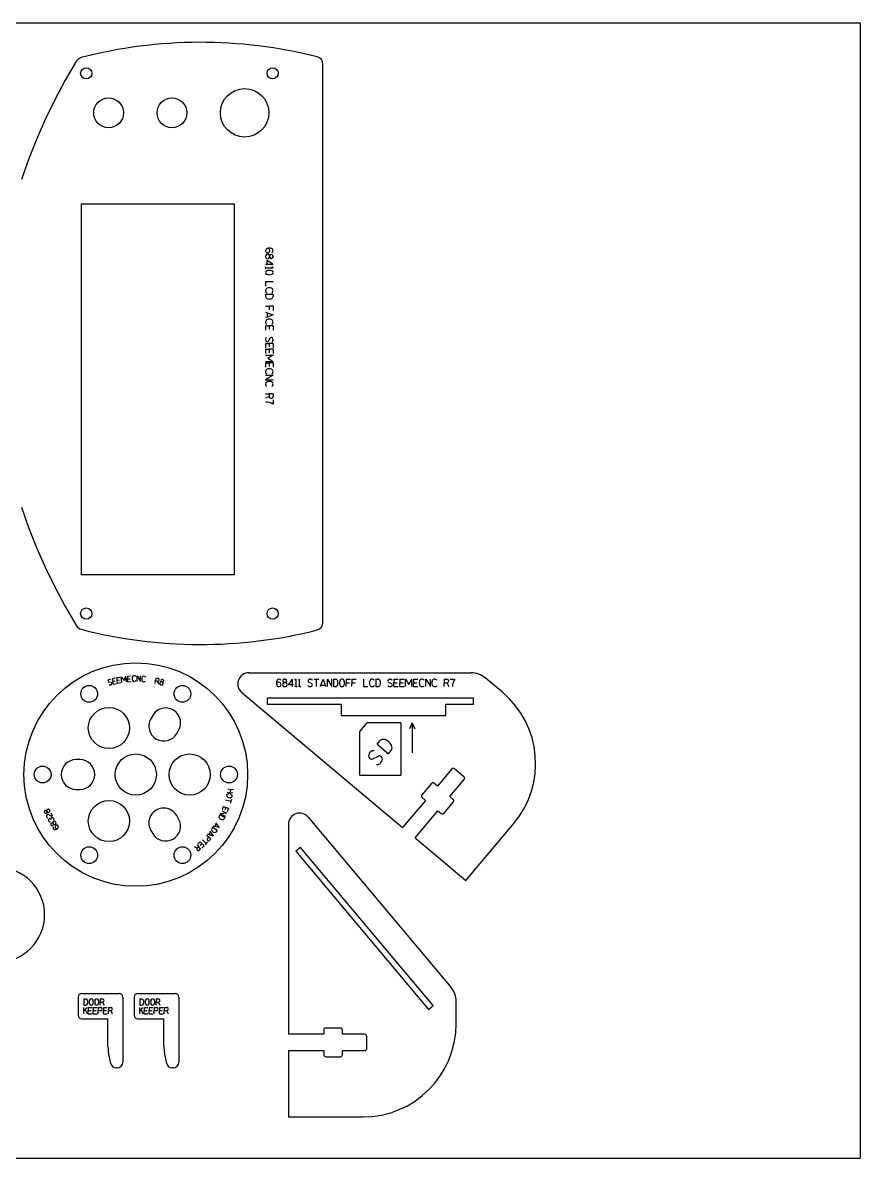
# Model space of a CAD drawing. Header units: inches. Extents: x -1316 to -504, y -773 to -468.
# Drawn here: x -728.4 to -503.7, y -772.8 to -468 of the extents above; entities that cross this region are included whole.
import ezdxf

# ---------------------------------------------------------------- set-up
doc = ezdxf.new("R2010")
doc.units = ezdxf.units.IN
doc.header["$MEASUREMENT"] = 0
doc.linetypes.add('Continuous2', pattern=[0])
for name, color, linetype in [('68328 HOT END ADAPTER', 1, 'Continuous'), ('68345 Spool Axle', 1, 'Continuous'), ('68351 TABLE', 1, 'Continuous'), ('68357 Support Panel', 1, 'Continuous'), ('68410_11 smart lcd mount', 1, 'Continuous'), ('STOCK OUTLINE', 1, 'Continuous')]:
    doc.layers.add(name, color=color, linetype=linetype)

msp = doc.modelspace()

# ---------------------------------------------------------------- linework, layer by layer
at = {"color": 1, "linetype": 'Continuous2', "lineweight": -3, "true_color": 0xff0000}
for p, q in [((-713.96, -478.26), (-716.96, -483.45)), ((-647.85, -629.02), (-647.85, -479.11)), ((-716.96, -483.45), (-719.75, -488.69)), ((-719.75, -488.69), (-722.33, -493.98)), ((-722.33, -493.98), (-724.68, -499.31)), ((-724.68, -499.31), (-726.82, -504.68)), ((-726.82, -504.68), (-728.74, -510.08)), ((-728.74, -598.05), (-726.82, -603.45)), ((-726.82, -603.45), (-724.68, -608.82)), ((-724.68, -608.82), (-722.33, -614.15)), ((-722.33, -614.15), (-719.75, -619.44)), ((-719.75, -619.44), (-716.96, -624.68)), ((-716.96, -624.68), (-713.96, -629.87))]:
    msp.add_line(p, q, dxfattribs=at)
for centre, radius, start, end in [((-680.69, -600.37), 127.12, 75.7287, 104.6059), ((-712.24, -479.29), 2, 104.6059, 148.9447), ((-649.85, -479.11), 2, 360, 75.7287), ((-712.24, -628.84), 2, 211.0553, 255.3941), ((-680.69, -507.76), 127.12, 255.3941, 284.2713), ((-649.85, -629.02), 2, 284.2713, 360)]:
    msp.add_arc(centre, radius, start, end, dxfattribs=at)
at = {"layer": '68328 HOT END ADAPTER', "color": 5, "linetype": 'Continuous2', "lineweight": -3, "true_color": 0x0000ff}
for p, q in [((-693.51, -653.92), (-694.01, -654.79)), ((-687.08, -658.79), (-686.58, -657.92)), ((-713.05, -665.78), (-714.05, -665.78)), ((-714.05, -673.78), (-713.05, -673.78)), ((-686.58, -681.63), (-687.08, -680.77)), ((-694.01, -684.77), (-693.51, -685.63))]:
    msp.add_line(p, q, dxfattribs=at)
at = {"layer": '68328 HOT END ADAPTER', "color": 3, "linetype": 'Continuous2', "lineweight": -3, "true_color": 0x00ff00}
for p, q in [((-673.99, -676.56), (-672.54, -676.97)), ((-673.5, -674.54), (-672.76, -674.67)), ((-673.34, -673.64), (-672.61, -673.77)), ((-672.61, -673.77), (-672.76, -674.67)), ((-672.02, -674.8), (-672.76, -674.67)), ((-671.87, -673.9), (-672.61, -673.77)), ((-672.41, -676.5), (-672.54, -676.97)), ((-721.87, -679.7), (-721.9, -679.61)), ((-721.12, -679.4), (-721.16, -679.31)), ((-675.01, -679.5), (-673.64, -680.11)), ((-674.58, -678.4), (-674.9, -679.22)), ((-674.58, -678.4), (-673.88, -678.67)), ((-673.88, -678.67), (-674.13, -679.31)), ((-673.18, -678.94), (-673.88, -678.67)), ((-673.18, -678.94), (-673.5, -679.76)), ((-672.54, -676.97), (-672.67, -677.43)), ((-722.51, -679.97), (-722.55, -679.88)), ((-721.99, -681.13), (-722.01, -681.1)), ((-721.42, -682.27), (-721.44, -682.22)), ((-720.85, -680.04), (-720.47, -680.85)), ((-720.83, -681.77), (-720.78, -681.87)), ((-720.08, -681.59), (-720.13, -681.5)), ((-719.51, -682.6), (-719.56, -682.52)), ((-676.65, -682.72), (-676.45, -682.99)), ((-675.51, -680.61), (-675.7, -680.98)), ((-674.17, -681.29), (-675.51, -680.61)), ((-673.64, -680.11), (-675.38, -680.34)), ((-675.38, -680.34), (-674.01, -680.95)), ((-674.17, -681.29), (-674.36, -681.66)), ((-720.8, -683.37), (-720.84, -683.29)), ((-720.2, -683.02), (-720.25, -682.93)), ((-677.97, -685.22), (-678.53, -685.91)), ((-678.15, -684.92), (-677.97, -685.22)), ((-677.97, -685.22), (-677.33, -686.3)), ((-677.43, -683.92), (-677.67, -684.26)), ((-676.2, -684.79), (-677.43, -683.92)), ((-676.92, -683.74), (-677.26, -683.67)), ((-676.45, -682.99), (-676.92, -683.74)), ((-675.69, -684), (-676.92, -683.74)), ((-676.45, -682.99), (-675.69, -684)), ((-676.2, -684.79), (-676.45, -685.13)), ((-681.62, -688.63), (-681.14, -689.2)), ((-680.75, -687.83), (-681.39, -688.43)), ((-680.75, -687.83), (-680.24, -688.38)), ((-680.24, -688.38), (-680.74, -688.85)), ((-679.73, -688.93), (-680.24, -688.38)), ((-680.2, -687.28), (-679.13, -688.33)), ((-679.13, -688.33), (-679.46, -688.67)), ((-678.79, -687.99), (-679.13, -688.33)), ((-679.05, -686.03), (-678.49, -686.53)), ((-678.53, -685.91), (-678.85, -685.8)), ((-678.49, -686.53), (-678.85, -686.93)), ((-677.33, -686.3), (-678.53, -685.91)), ((-677.93, -687.03), (-678.49, -686.53)), ((-677.93, -687.03), (-678.29, -687.43)), ((-681.55, -689.55), (-682.32, -689.22)), ((-681.14, -689.2), (-681.55, -689.55)), ((-680.65, -689.77), (-681.14, -689.2)), ((-680.65, -689.77), (-681.07, -690.12)), ((-679.73, -688.93), (-680.38, -689.53))]:
    msp.add_line(p, q, dxfattribs=at)
at = {"layer": '68328 HOT END ADAPTER', "color": 1, "linetype": 'Continuous2', "lineweight": -3, "true_color": 0xff0000}
msp.add_circle((-698.05, -669.78), 30, dxfattribs=at)
at = {"layer": '68328 HOT END ADAPTER', "color": 5, "linetype": 'Continuous2', "lineweight": -3, "true_color": 0x0000ff}
for centre, radius in [((-710.55, -648.13), 2.25), ((-685.55, -648.13), 2.25), ((-705.27, -657.28), 5.52), ((-698.05, -669.78), 5.52), ((-683.61, -669.78), 5.52), ((-723.05, -669.78), 2.25), ((-673.05, -669.78), 2.25), ((-705.27, -682.28), 5.52), ((-710.55, -691.43), 2.25), ((-685.55, -691.43), 2.25)]:
    msp.add_circle(centre, radius, dxfattribs=at)
for centre, start, end in [((-690.05, -655.92), 330, 150), ((-690.55, -656.79), 150, 330), ((-714.05, -669.78), 90, 270), ((-713.05, -669.78), 270, 90), ((-690.55, -682.77), 30, 210), ((-690.05, -683.63), 210, 30)]:
    msp.add_arc(centre, 4, start, end, dxfattribs=at)
at = {"layer": '68328 HOT END ADAPTER', "color": 3, "linetype": 'Continuous2', "lineweight": -3, "true_color": 0x00ff00}
for centre, radius, start, end in [((-673.24, -675.42), 0.446, 93.094, 241.29), ((-672.75, -674.67), 1.34, 238.4861, 275.8979), ((-673.12, -676.3), 1.34, 58.4861, 95.8979), ((-672.64, -675.55), 0.446, 273.094, 61.29), ((-722.22, -679.75), 0.348, 112.5183, 202.5183), ((-722.19, -679.84), 0.348, 230.0674, 22.5183), ((-722.22, -679.75), 0.348, 22.5183, 112.5183), ((-721.53, -679.46), 0.402, 112.5183, 202.5183), ((-721.5, -679.55), 0.402, 202.5183, 327.204), ((-721.53, -679.46), 0.402, 22.5183, 112.5183), ((-721.5, -679.55), 0.402, 327.204, 22.5183), ((-722.19, -679.84), 0.348, 202.5183, 230.0674), ((-721.62, -680.91), 0.429, 117.8408, 205.2648), ((-721.61, -680.94), 0.429, 205.2648, 265.2648), ((-721.66, -680.93), 0.429, 73.0399, 112.689), ((-722.99, -683.77), 3.56, 58.1337, 65.8794), ((-721.03, -682), 0.473, 166.8254, 208.0112), ((-721.15, -681.97), 0.343, 118.0113, 166.8254), ((-721.04, -682.07), 0.432, 208.0112, 267.7181), ((-721.14, -682), 0.378, 37.0994, 118.0113), ((-720.68, -680.16), 0.724, 234.0093, 287.3098), ((-720.48, -681.63), 0.378, 118.0113, 202.1963), ((-720.5, -681.6), 0.343, 69.1972, 118.0113), ((-720.55, -681.72), 0.473, 28.0114, 69.1972), ((-719.9, -682.73), 0.402, 120.7615, 210.7615), ((-719.9, -682.73), 0.402, 30.7615, 120.7615), ((-720.47, -681.79), 0.432, 328.3045, 28.0114), ((-719.85, -682.81), 0.402, 335.4472, 30.7615), ((-675.19, -681.19), 0.552, 158.63, 218.8607), ((-674.66, -680.59), 1.34, 224.5417, 261.9534), ((-674.83, -681.37), 0.552, 267.6344, 327.8649), ((-720.55, -683.11), 0.348, 120.7615, 210.7615), ((-720.5, -683.19), 0.348, 210.7615, 238.3106), ((-720.55, -683.11), 0.348, 30.7615, 120.7615), ((-720.5, -683.19), 0.348, 238.3106, 30.7615), ((-719.79, -684.14), 0.446, 152.8587, 285.6492), ((-719.85, -682.81), 0.402, 210.7615, 335.4472), ((-719.27, -683.82), 0.446, 105.8173, 317.2851), ((-719.97, -683.27), 1.34, 282.8453, 320.2571), ((-719.27, -683.82), 0.446, 317.4532, 105.6492), ((-677.19, -684.53), 0.552, 149.8711, 210.1018), ((-676.58, -684.03), 1.34, 215.7828, 253.1945), ((-676.86, -684.77), 0.552, 258.8755, 319.106), ((-678.57, -687.18), 0.375, 138.3962, 318.4051), ((-681.31, -689.84), 0.375, 130.013, 310.0219)]:
    msp.add_arc(centre, radius, start, end, dxfattribs=at)
at = {"layer": '68345 Spool Axle', "color": 1, "linetype": 'Continuous2', "lineweight": -3, "true_color": 0xff0000}
msp.add_arc((-735.21, -707.42), 12.7, 270, 90, dxfattribs=at)
at = {"layer": '68351 TABLE', "color": 3, "linetype": 'Continuous2', "lineweight": -3, "true_color": 0x00ff00}
for p, q in [((-705.33, -644.94), (-704.69, -645.03)), ((-705.26, -644.28), (-705.14, -644.24)), ((-704.9, -645.73), (-704.75, -645.69)), ((-704.41, -644.05), (-703.56, -643.85)), ((-704.41, -644.05), (-704.25, -644.78)), ((-704.25, -644.78), (-703.58, -644.63)), ((-704.08, -645.51), (-704.25, -644.78)), ((-704.08, -645.51), (-703.22, -645.31)), ((-703.19, -643.78), (-702.33, -643.62)), ((-703.19, -643.78), (-703.06, -644.52)), ((-703.06, -644.52), (-702.39, -644.39)), ((-702.93, -645.25), (-703.06, -644.52)), ((-702.93, -645.25), (-702.06, -645.1)), ((-701.77, -645.05), (-701.95, -643.56)), ((-701.95, -643.56), (-701.19, -644.53)), ((-701.19, -644.53), (-700.7, -643.4)), ((-700.51, -644.89), (-700.7, -643.4)), ((-700.32, -643.37), (-699.44, -643.31)), ((-700.32, -643.37), (-700.26, -644.12)), ((-700.26, -644.12), (-699.58, -644.07)), ((-700.21, -644.87), (-700.26, -644.12)), ((-700.21, -644.87), (-699.33, -644.81)), ((-697.71, -644.77), (-697.67, -643.28)), ((-697.67, -643.28), (-696.79, -644.8)), ((-696.79, -644.8), (-696.75, -643.3)), ((-692.9, -645.31), (-692.73, -644.58)), ((-692.56, -643.85), (-692.73, -644.58)), ((-692.73, -644.58), (-692.2, -644.7)), ((-692.56, -643.85), (-692.03, -643.97)), ((-692.2, -644.7), (-692, -645.52)), ((-691.32, -645.7), (-691.23, -645.72)), ((-691.1, -644.93), (-691.01, -644.95)), ((-690.92, -644.25), (-690.82, -644.28))]:
    msp.add_line(p, q, dxfattribs=at)
for centre, radius, start, end in [((-705.16, -644.66), 0.395, 104.9955, 193.0477), ((-705.24, -644.63), 0.322, 200.8793, 255.0418), ((-705.01, -645.32), 0.432, 226.219, 285.1381), ((-705.03, -644.66), 0.432, 46.219, 104.9955), ((-704.86, -645.31), 0.395, 285.1381, 13.0477), ((-704.77, -645.34), 0.322, 20.8792, 75.0418), ((-697.71, -644.02), 1.34, 162.3844, 199.7961), ((-698.48, -643.83), 0.552, 36.7703, 156.7034), ((-698.47, -644.23), 0.552, 205.4771, 325.4103), ((-695.1, -644.18), 1.34, 156.5623, 193.9741), ((-695.88, -644.32), 0.552, 199.655, 319.5882), ((-695.85, -643.92), 0.552, 30.9482, 150.8814), ((-692.11, -644.33), 0.375, 257.0444, 77.0532), ((-691.21, -645.31), 0.402, 74.2809, 198.9666), ((-691.21, -645.31), 0.402, 198.9666, 254.2809), ((-691.01, -644.59), 0.348, 101.83, 254.2809), ((-691.12, -645.34), 0.402, 254.2809, 344.2809), ((-691.01, -644.59), 0.348, 74.2809, 101.83), ((-690.92, -644.62), 0.348, 254.2809, 344.2809), ((-691.12, -645.34), 0.402, 344.2809, 74.2809), ((-690.92, -644.62), 0.348, 344.2809, 74.2809)]:
    msp.add_arc(centre, radius, start, end, dxfattribs=at)
at = {"layer": '68357 Support Panel', "color": 1, "linetype": 'Continuous2', "lineweight": -3, "true_color": 0xff0000}
for p, q in [((-713.52, -729.54), (-713.52, -734.34)), ((-712.52, -728.54), (-702.52, -728.54)), ((-701.52, -729.54), (-701.52, -747.04)), ((-698.52, -729.54), (-698.52, -734.34)), ((-697.52, -728.54), (-687.52, -728.54)), ((-686.52, -729.54), (-686.52, -747.04)), ((-712.52, -735.34), (-705.52, -735.34)), ((-705.52, -742.84), (-705.52, -735.34)), ((-697.52, -735.34), (-690.52, -735.34)), ((-690.52, -742.84), (-690.52, -735.34)), ((-704.77, -747.34), (-705.36, -744.44)), ((-689.77, -747.34), (-690.36, -744.44)), ((-703.02, -748.54), (-703.3, -748.54)), ((-688.02, -748.54), (-688.3, -748.54))]:
    msp.add_line(p, q, dxfattribs=at)
at = {"layer": '68357 Support Panel', "color": 3, "linetype": 'Continuous2', "lineweight": -3, "true_color": 0x00ff00}
for p, q in [((-711.96, -730.01), (-711.96, -731.71)), ((-711.96, -730.01), (-711.49, -730.01)), ((-707.61, -730.01), (-707, -730.01)), ((-707.61, -730.01), (-707.61, -730.86)), ((-707.61, -730.86), (-707, -730.86)), ((-707.61, -731.71), (-707.61, -730.86)), ((-707, -730.86), (-706.57, -731.71)), ((-696.96, -730.01), (-696.96, -731.71)), ((-696.96, -730.01), (-696.49, -730.01)), ((-692.61, -730.01), (-692, -730.01)), ((-692.61, -730.01), (-692.61, -730.86)), ((-692.61, -730.86), (-692, -730.86)), ((-692.61, -731.71), (-692.61, -730.86)), ((-692, -730.86), (-691.57, -731.71)), ((-712.08, -732.3), (-712.08, -733.41)), ((-712.08, -733.41), (-711.65, -732.91)), ((-712.08, -733.41), (-712.08, -734)), ((-711.96, -731.71), (-711.49, -731.71)), ((-711.65, -732.91), (-711.13, -732.3)), ((-711.65, -732.91), (-711.13, -734)), ((-710.79, -732.3), (-709.79, -732.3)), ((-710.79, -732.3), (-710.79, -733.15)), ((-710.79, -733.15), (-710.01, -733.15)), ((-710.79, -734), (-710.79, -733.15)), ((-710.79, -734), (-709.79, -734)), ((-709.45, -732.3), (-708.45, -732.3)), ((-709.45, -732.3), (-709.45, -733.15)), ((-709.45, -733.15), (-708.67, -733.15)), ((-709.45, -734), (-709.45, -733.15)), ((-709.45, -734), (-708.45, -734)), ((-708.11, -732.3), (-707.5, -732.3)), ((-708.11, -732.3), (-708.11, -733.15)), ((-708.11, -733.15), (-707.5, -733.15)), ((-708.11, -734), (-708.11, -733.15)), ((-706.73, -732.3), (-705.74, -732.3)), ((-706.73, -732.3), (-706.73, -733.15)), ((-706.73, -733.15), (-705.95, -733.15)), ((-706.73, -734), (-706.73, -733.15)), ((-706.73, -734), (-705.74, -734)), ((-705.4, -732.3), (-704.78, -732.3)), ((-705.4, -732.3), (-705.4, -733.15)), ((-705.4, -733.15), (-704.78, -733.15)), ((-705.4, -734), (-705.4, -733.15)), ((-704.78, -733.15), (-704.35, -734)), ((-697.08, -732.3), (-697.08, -733.41)), ((-697.08, -733.41), (-696.65, -732.91)), ((-697.08, -733.41), (-697.08, -734)), ((-696.96, -731.71), (-696.49, -731.71)), ((-696.65, -732.91), (-696.13, -732.3)), ((-696.65, -732.91), (-696.13, -734)), ((-695.79, -732.3), (-694.79, -732.3)), ((-695.79, -732.3), (-695.79, -733.15)), ((-695.79, -733.15), (-695.01, -733.15)), ((-695.79, -734), (-695.79, -733.15)), ((-695.79, -734), (-694.79, -734)), ((-694.45, -732.3), (-693.45, -732.3)), ((-694.45, -732.3), (-694.45, -733.15)), ((-694.45, -733.15), (-693.67, -733.15)), ((-694.45, -734), (-694.45, -733.15)), ((-694.45, -734), (-693.45, -734)), ((-693.11, -732.3), (-692.5, -732.3)), ((-693.11, -732.3), (-693.11, -733.15)), ((-693.11, -733.15), (-692.5, -733.15)), ((-693.11, -734), (-693.11, -733.15)), ((-691.73, -732.3), (-690.74, -732.3)), ((-691.73, -732.3), (-691.73, -733.15)), ((-691.73, -733.15), (-690.95, -733.15)), ((-691.73, -734), (-691.73, -733.15)), ((-691.73, -734), (-690.74, -734)), ((-690.4, -732.3), (-689.78, -732.3)), ((-690.4, -732.3), (-690.4, -733.15)), ((-690.4, -733.15), (-689.78, -733.15)), ((-690.4, -734), (-690.4, -733.15)), ((-689.78, -733.15), (-689.35, -734))]:
    msp.add_line(p, q, dxfattribs=at)
at = {"layer": '68357 Support Panel', "color": 1, "linetype": 'Continuous2', "lineweight": -3, "true_color": 0xff0000}
for centre, radius, start, end in [((-712.52, -729.54), 1, 90, 180), ((-702.52, -729.54), 1, 360, 90), ((-697.52, -729.54), 1, 90, 180), ((-687.52, -729.54), 1, 360, 90), ((-712.52, -734.34), 1, 180, 270), ((-697.52, -734.34), 1, 180, 270), ((-697.52, -742.84), 8, 180, 191.5412), ((-682.52, -742.84), 8, 180, 191.5412), ((-703.3, -747.04), 1.5, 191.5412, 270), ((-703.02, -747.04), 1.5, 270, 360), ((-688.3, -747.04), 1.5, 191.5412, 270), ((-688.02, -747.04), 1.5, 270, 360)]:
    msp.add_arc(centre, radius, start, end, dxfattribs=at)
at = {"layer": '68357 Support Panel', "color": 3, "linetype": 'Continuous2', "lineweight": -3, "true_color": 0x00ff00}
for centre, radius, start, end in [((-711.55, -730.63), 0.625, 24.3868, 84.6174), ((-711.55, -731.08), 0.625, 275.3825, 335.6132), ((-712.41, -730.86), 1.51, 341.2941, 18.7059), ((-709.05, -730.86), 1.51, 161.2941, 198.7059), ((-709.99, -730.51), 0.506, 15.902, 164.098), ((-709.99, -731.2), 0.506, 195.902, 344.098), ((-710.94, -730.86), 1.51, 341.2941, 18.7059), ((-707.57, -730.86), 1.51, 161.2941, 198.7059), ((-708.52, -730.51), 0.506, 15.902, 164.098), ((-708.52, -731.2), 0.506, 195.902, 344.098), ((-709.47, -730.86), 1.51, 341.2941, 18.7059), ((-707, -730.43), 0.425, 269.9912, 90), ((-696.55, -730.63), 0.625, 24.3868, 84.6174), ((-696.55, -731.08), 0.625, 275.3825, 335.6132), ((-697.41, -730.86), 1.51, 341.2941, 18.7059), ((-694.05, -730.86), 1.51, 161.2941, 198.7059), ((-694.99, -730.51), 0.506, 15.902, 164.098), ((-694.99, -731.2), 0.506, 195.902, 344.098), ((-695.94, -730.86), 1.51, 341.2941, 18.7059), ((-692.57, -730.86), 1.51, 161.2941, 198.7059), ((-693.52, -730.51), 0.506, 15.902, 164.098), ((-693.52, -731.2), 0.506, 195.902, 344.098), ((-694.47, -730.86), 1.51, 341.2941, 18.7059), ((-692, -730.43), 0.425, 269.9912, 90), ((-707.5, -732.72), 0.425, 269.9912, 90), ((-704.78, -732.72), 0.425, 269.9912, 90), ((-692.5, -732.72), 0.425, 269.9912, 90), ((-689.78, -732.72), 0.425, 269.9912, 90)]:
    msp.add_arc(centre, radius, start, end, dxfattribs=at)
at = {"layer": '68410_11 smart lcd mount', "color": 5, "linetype": 'Continuous2', "lineweight": -3, "true_color": 0x0000ff}
for p, q in [((-712.65, -616.17), (-712.65, -516.57)), ((-712.65, -516.57), (-671.65, -516.57)), ((-671.65, -516.57), (-671.65, -616.17)), ((-671.65, -616.17), (-712.65, -616.17)), ((-607.41, -649.26), (-662.81, -649.26)), ((-662.81, -649.26), (-662.81, -650.88)), ((-662.81, -650.88), (-642.91, -650.88)), ((-642.91, -650.88), (-642.91, -653.93)), ((-614.91, -653.93), (-614.91, -650.88)), ((-614.91, -650.88), (-607.41, -650.88)), ((-607.41, -650.88), (-607.41, -649.26)), ((-642.91, -653.93), (-614.91, -653.93)), ((-653.86, -689.33), (-655.1, -690.38)), ((-655.1, -690.38), (-619.49, -732.81)), ((-618.25, -731.77), (-653.86, -689.33)), ((-619.49, -732.81), (-618.25, -731.77))]:
    msp.add_line(p, q, dxfattribs=at)
at = {"layer": '68410_11 smart lcd mount', "color": 3, "linetype": 'Continuous2', "lineweight": -3, "true_color": 0x00ff00}
for p, q in [((-663.24, -530.68), (-663.24, -530.81)), ((-663.24, -532.78), (-661.24, -532.78)), ((-662.77, -533.08), (-662.77, -531.75)), ((-662.77, -531.75), (-661.24, -532.78)), ((-662.17, -530.68), (-662.17, -530.81)), ((-661.24, -530.68), (-661.24, -530.81)), ((-663.24, -533.76), (-663.24, -533.48)), ((-663.24, -533.76), (-661.24, -533.76)), ((-663.24, -533.76), (-663.24, -534.05)), ((-661.24, -533.76), (-661.53, -533.48)), ((-661.24, -537.56), (-663.24, -537.56)), ((-663.24, -537.56), (-663.24, -538.74)), ((-661.24, -540.9), (-663.24, -540.9)), ((-663.24, -540.9), (-663.24, -541.45)), ((-661.24, -540.9), (-661.24, -541.45)), ((-663.24, -544.09), (-662.24, -544.09)), ((-662.24, -544.09), (-662.24, -545.01)), ((-661.24, -544.09), (-662.24, -544.09)), ((-661.24, -544.09), (-661.24, -545.27)), ((-663.24, -545.67), (-662.81, -545.83)), ((-662.81, -547), (-663.24, -547.17)), ((-662.81, -545.83), (-662.81, -547)), ((-662.81, -545.83), (-661.24, -546.42)), ((-661.24, -546.42), (-662.81, -547)), ((-663.24, -549.33), (-663.24, -550.5)), ((-663.24, -549.33), (-662.24, -549.33)), ((-662.24, -549.33), (-662.24, -550.24)), ((-661.24, -549.33), (-662.24, -549.33)), ((-661.24, -549.33), (-661.24, -550.5)), ((-663.24, -552.93), (-663.24, -553.14)), ((-663.24, -554.07), (-663.24, -555.24)), ((-663.24, -554.07), (-662.24, -554.07)), ((-662.07, -552.67), (-662.41, -553.46)), ((-662.24, -554.07), (-662.24, -554.98)), ((-661.24, -554.07), (-662.24, -554.07)), ((-661.24, -553), (-661.24, -553.16)), ((-661.24, -554.07), (-661.24, -555.24)), ((-663.24, -555.64), (-663.24, -556.81)), ((-663.24, -555.64), (-662.24, -555.64)), ((-663.24, -557.21), (-661.24, -557.21)), ((-661.24, -557.21), (-662.65, -558.06)), ((-662.24, -555.64), (-662.24, -556.56)), ((-661.24, -555.64), (-662.24, -555.64)), ((-661.24, -555.64), (-661.24, -556.81)), ((-663.24, -558.9), (-661.24, -558.9)), ((-663.24, -559.3), (-663.24, -560.47)), ((-663.24, -559.3), (-662.24, -559.3)), ((-662.65, -558.06), (-661.24, -558.9)), ((-662.24, -559.3), (-662.24, -560.22)), ((-661.24, -559.3), (-662.24, -559.3)), ((-661.24, -559.3), (-661.24, -560.47)), ((-663.24, -562.63), (-661.24, -562.63)), ((-661.24, -562.63), (-663.24, -563.86)), ((-663.24, -563.86), (-661.24, -563.86)), ((-663.24, -567.56), (-662.24, -567.56)), ((-662.24, -568.29), (-663.24, -568.79)), ((-662.24, -567.56), (-662.24, -568.29)), ((-661.24, -567.56), (-662.24, -567.56)), ((-661.24, -567.56), (-661.24, -568.29)), ((-661.24, -569.19), (-661.24, -570.39)), ((-658.15, -644.18), (-658.02, -644.18)), ((-658.15, -645.11), (-658.02, -645.11)), ((-657.08, -645.71), (-656.05, -644.18)), ((-655.75, -645.71), (-657.08, -645.71)), ((-656.05, -646.18), (-656.05, -644.18)), ((-655.07, -644.18), (-655.35, -644.47)), ((-655.07, -646.18), (-655.07, -644.18)), ((-654.1, -644.18), (-654.38, -644.47)), ((-654.1, -646.18), (-654.1, -644.18)), ((-651.64, -645.01), (-650.85, -645.35)), ((-651.32, -644.18), (-651.15, -644.18)), ((-650.24, -644.18), (-649.6, -644.18)), ((-649.6, -646.18), (-649.6, -644.18)), ((-649.6, -644.18), (-648.96, -644.18)), ((-648.56, -646.18), (-648.4, -645.75)), ((-648.4, -645.75), (-647.81, -644.18)), ((-648.4, -645.75), (-647.23, -645.75)), ((-647.81, -644.18), (-647.23, -645.75)), ((-647.23, -645.75), (-647.06, -646.18)), ((-646.66, -646.18), (-646.66, -644.18)), ((-646.66, -644.18), (-645.44, -646.18)), ((-645.44, -646.18), (-645.44, -644.18)), ((-645.04, -644.18), (-645.04, -646.18)), ((-645.04, -644.18), (-644.48, -644.18)), ((-641.65, -644.18), (-640.48, -644.18)), ((-641.65, -644.18), (-641.65, -645.18)), ((-641.65, -645.18), (-640.74, -645.18)), ((-641.65, -646.18), (-641.65, -645.18)), ((-640.08, -644.18), (-638.91, -644.18)), ((-640.08, -644.18), (-640.08, -645.18)), ((-640.08, -645.18), (-639.17, -645.18)), ((-640.08, -646.18), (-640.08, -645.18)), ((-636.97, -644.18), (-636.97, -646.18)), ((-633.63, -644.18), (-633.63, -646.18)), ((-633.63, -644.18), (-633.07, -644.18)), ((-630.21, -645.01), (-629.42, -645.35)), ((-629.88, -644.18), (-629.72, -644.18)), ((-628.81, -644.18), (-627.64, -644.18)), ((-628.81, -644.18), (-628.81, -645.18)), ((-628.81, -645.18), (-627.89, -645.18)), ((-628.81, -646.18), (-628.81, -645.18)), ((-627.24, -644.18), (-626.06, -644.18)), ((-627.24, -644.18), (-627.24, -645.18)), ((-627.24, -645.18), (-626.32, -645.18)), ((-627.24, -646.18), (-627.24, -645.18)), ((-625.66, -646.18), (-625.66, -644.18)), ((-625.66, -644.18), (-624.82, -645.6)), ((-624.82, -645.6), (-623.98, -644.18)), ((-623.98, -646.18), (-623.98, -644.18)), ((-623.58, -644.18), (-622.41, -644.18)), ((-623.58, -644.18), (-623.58, -645.18)), ((-623.58, -645.18), (-622.66, -645.18)), ((-623.58, -646.18), (-623.58, -645.18)), ((-620.24, -646.18), (-620.24, -644.18)), ((-620.24, -644.18), (-619.02, -646.18)), ((-619.02, -646.18), (-619.02, -644.18)), ((-615.31, -644.18), (-614.59, -644.18)), ((-615.31, -644.18), (-615.31, -645.18)), ((-615.31, -645.18), (-614.59, -645.18)), ((-615.31, -646.18), (-615.31, -645.18)), ((-614.59, -645.18), (-614.09, -646.18)), ((-613.69, -644.18), (-612.49, -644.18)), ((-658.15, -646.18), (-658.02, -646.18)), ((-655.07, -646.18), (-655.35, -646.18)), ((-655.07, -646.18), (-654.78, -646.18)), ((-654.1, -646.18), (-654.38, -646.18)), ((-654.1, -646.18), (-653.81, -646.18)), ((-651.38, -646.18), (-651.17, -646.18)), ((-645.04, -646.18), (-644.48, -646.18)), ((-636.97, -646.18), (-635.79, -646.18)), ((-633.63, -646.18), (-633.07, -646.18)), ((-629.94, -646.18), (-629.74, -646.18)), ((-628.81, -646.18), (-627.64, -646.18)), ((-627.24, -646.18), (-626.06, -646.18)), ((-623.58, -646.18), (-622.41, -646.18)), ((-637.91, -658.23), (-635.98, -655.93)), ((-637.91, -669.93), (-637.91, -658.23)), ((-626.91, -655.93), (-635.98, -655.93)), ((-626.91, -655.93), (-626.91, -669.93)), ((-623.91, -655.93), (-624.62, -657.49)), ((-623.91, -655.93), (-623.91, -663.96)), ((-623.91, -655.93), (-623.21, -657.49)), ((-633.33, -661.63), (-632.62, -660.77)), ((-635.36, -664.03), (-635.15, -663.79)), ((-633.33, -661.63), (-630.27, -664.2)), ((-630.27, -664.2), (-629.55, -663.34)), ((-634.5, -665.6), (-632.97, -664.83)), ((-632.37, -666.7), (-632.11, -666.39)), ((-637.91, -669.93), (-626.91, -669.93))]:
    msp.add_line(p, q, dxfattribs=at)
at = {"layer": '68410_11 smart lcd mount', "color": 1, "linetype": 'Continuous2', "lineweight": -3, "true_color": 0xff0000}
for p, q in [((-667.72, -642.46), (-608.13, -642.46)), ((-599.7, -647.7), (-604.28, -643.86)), ((-669.64, -647.75), (-626.46, -683.98)), ((-613.29, -668.28), (-617.14, -672.88)), ((-610.01, -670.38), (-612.58, -668.22)), ((-618.75, -672.18), (-621.32, -675.24)), ((-617.14, -672.88), (-618.05, -672.12)), ((-613.81, -675.68), (-609.95, -671.08)), ((-621.26, -675.95), (-620.36, -676.71)), ((-612.9, -676.44), (-613.81, -675.68)), ((-620.36, -676.71), (-626.46, -683.98)), ((-623.13, -686.79), (-617.02, -679.51)), ((-617.02, -679.51), (-616.11, -680.27)), ((-615.41, -680.21), (-612.84, -677.14)), ((-651.8, -681.21), (-613.5, -726.85)), ((-657.1, -683.14), (-657.1, -739.5)), ((-609.47, -698.24), (-596.62, -682.92)), ((-623.13, -686.79), (-609.47, -698.24)), ((-612.1, -736.68), (-612.1, -730.71)), ((-647.6, -739.5), (-657.1, -739.5)), ((-647.6, -738.32), (-647.6, -739.5)), ((-643.1, -737.82), (-647.1, -737.82)), ((-642.6, -739.5), (-642.6, -738.32)), ((-636.6, -739.5), (-642.6, -739.5)), ((-636.1, -743.36), (-636.1, -740)), ((-657.1, -743.86), (-657.1, -761.68)), ((-657.1, -743.86), (-647.6, -743.86)), ((-647.6, -743.86), (-647.6, -745.04)), ((-647.1, -745.54), (-643.1, -745.54)), ((-642.6, -745.04), (-642.6, -743.86)), ((-642.6, -743.86), (-636.6, -743.86)), ((-657.1, -761.68), (-637.1, -761.68))]:
    msp.add_line(p, q, dxfattribs=at)
at = {"layer": '68410_11 smart lcd mount', "color": 5, "linetype": 'Continuous2', "lineweight": -3, "true_color": 0x0000ff}
for centre, radius in [((-711.35, -481.57), 1.5), ((-661.35, -481.57), 1.5), ((-668.85, -492.17), 6.5), ((-705.35, -492.17), 4), ((-688.35, -492.17), 4), ((-711.35, -626.57), 1.5), ((-661.35, -626.57), 1.5)]:
    msp.add_circle(centre, radius, dxfattribs=at)
at = {"layer": '68410_11 smart lcd mount', "color": 3, "linetype": 'Continuous2', "lineweight": -3, "true_color": 0x00ff00}
for centre, radius, start, end in [((-662.65, -529.15), 0.595, 103.902, 252.098), ((-662.7, -530.68), 0.536, 124.6857, 180), ((-662.7, -530.68), 0.536, 0, 124.6857), ((-662.65, -529.15), 0.594, 252.2661, 103.7339), ((-662.28, -530.28), 1.78, 69.2941, 106.7059), ((-661.7, -530.68), 0.464, 27.5491, 180), ((-661.83, -529.18), 0.595, 299.3075, 72.098), ((-662.7, -530.81), 0.536, 180, 270), ((-662.7, -530.81), 0.536, 270, 0), ((-661.7, -530.81), 0.464, 180, 270), ((-661.7, -530.81), 0.464, 270, 0), ((-661.7, -530.68), 0.464, 360, 27.5491), ((-662.75, -535.03), 0.496, 109.594, 250.406), ((-662.24, -536.42), 1.97, 70.019, 109.981), ((-662.24, -533.65), 1.97, 250.019, 289.981), ((-661.73, -535.03), 0.496, 289.594, 70.406), ((-662.51, -539.9), 0.735, 114.3868, 234.32), ((-662.24, -540.92), 1.78, 71.2941, 108.7059), ((-661.97, -539.9), 0.735, 305.68, 65.6132), ((-662.51, -541.39), 0.735, 185.3825, 245.6132), ((-662.24, -540.37), 1.78, 251.2941, 288.7059), ((-661.97, -541.39), 0.735, 294.3868, 354.6174), ((-662.51, -548.33), 0.735, 114.3868, 234.32), ((-662.24, -549.35), 1.78, 71.2941, 108.7059), ((-661.97, -548.33), 0.735, 305.68, 65.6132), ((-662.66, -552.94), 0.577, 120.522, 179.4411), ((-662.72, -553.14), 0.526, 179.4411, 267.3507), ((-662.78, -553.24), 0.43, 275.1822, 329.3448), ((-661.7, -552.89), 0.43, 95.1823, 149.3448), ((-661.76, -552.99), 0.526, 359.2985, 87.3507), ((-661.82, -553.15), 0.577, 300.522, 359.2985), ((-662.51, -561.64), 0.735, 114.3868, 234.32), ((-662.24, -562.65), 1.78, 71.2941, 108.7059), ((-661.97, -561.64), 0.735, 305.68, 65.6132), ((-662.51, -565.02), 0.735, 114.3868, 234.32), ((-662.24, -566.04), 1.78, 71.2941, 108.7059), ((-661.97, -565.02), 0.735, 305.68, 65.6132), ((-663.24, -573.42), 3.63, 56.6069, 89.9947), ((-661.74, -568.29), 0.5, 179.9912, 360), ((-658.55, -645.22), 1.78, 159.2941, 196.7059), ((-659.68, -645.59), 0.594, 342.2661, 193.7339), ((-659.68, -645.59), 0.595, 193.902, 342.098), ((-659.65, -644.77), 0.595, 29.3075, 162.098), ((-658.15, -645.65), 0.536, 90, 214.6857), ((-658.15, -644.65), 0.464, 117.5491, 270), ((-658.15, -645.65), 0.536, 214.6857, 270), ((-658.15, -644.65), 0.464, 90, 117.5491), ((-658.02, -644.65), 0.464, 360, 90), ((-658.02, -644.65), 0.464, 270, 0), ((-658.02, -645.65), 0.536, 0, 90), ((-658.02, -645.65), 0.536, 270, 0), ((-651.37, -645.61), 0.577, 210.522, 269.4411), ((-651.32, -644.71), 0.526, 89.2985, 177.3507), ((-651.42, -644.64), 0.43, 185.1823, 239.3448), ((-651.17, -645.66), 0.526, 269.4411, 357.3507), ((-651.16, -644.76), 0.577, 30.522, 89.2985), ((-651.07, -645.72), 0.43, 5.1822, 59.3448), ((-644.55, -644.91), 0.735, 24.3868, 84.6174), ((-644.55, -645.45), 0.735, 275.3825, 335.6132), ((-645.57, -645.18), 1.78, 341.2941, 18.7059), ((-641.6, -645.18), 1.78, 161.2941, 198.7059), ((-642.72, -644.77), 0.595, 15.902, 164.098), ((-642.72, -645.59), 0.595, 195.902, 344.098), ((-643.84, -645.18), 1.78, 341.2941, 18.7059), ((-633.61, -645.18), 1.78, 161.2941, 198.7059), ((-634.63, -644.91), 0.735, 35.68, 155.6132), ((-634.63, -645.45), 0.735, 204.3868, 324.32), ((-633.14, -644.91), 0.735, 24.3868, 84.6174), ((-633.14, -645.45), 0.735, 275.3825, 335.6132), ((-634.16, -645.18), 1.78, 341.2941, 18.7059), ((-629.94, -645.61), 0.577, 210.522, 269.4411), ((-629.89, -644.71), 0.526, 89.2985, 177.3507), ((-629.99, -644.64), 0.43, 185.1823, 239.3448), ((-629.74, -645.66), 0.526, 269.4411, 357.3507), ((-629.73, -644.76), 0.577, 30.522, 89.2985), ((-629.64, -645.72), 0.43, 5.1822, 59.3448), ((-620.22, -645.18), 1.78, 161.2941, 198.7059), ((-621.24, -644.91), 0.735, 35.68, 155.6132), ((-621.24, -645.45), 0.735, 204.3868, 324.32), ((-616.84, -645.18), 1.78, 161.2941, 198.7059), ((-617.85, -644.91), 0.735, 35.68, 155.6132), ((-617.85, -645.45), 0.735, 204.3868, 324.32), ((-614.59, -644.68), 0.5, 269.9912, 90), ((-609.45, -646.18), 3.63, 146.6069, 179.9947), ((-631.58, -661.82), 1.47, 74.3868, 134.6174), ((-632.48, -663.72), 3.56, 31.2941, 68.7059), ((-634.56, -664.72), 1.05, 139.2985, 227.3507), ((-634.27, -664.54), 1.15, 80.522, 139.2985), ((-630.76, -662.51), 1.47, 325.3825, 25.6132), ((-634.78, -664.79), 0.86, 235.1823, 289.3448), ((-633.25, -665.95), 1.15, 260.522, 319.4411), ((-632.68, -665.64), 0.86, 55.1822, 109.3448), ((-632.91, -665.71), 1.05, 319.4411, 47.3507)]:
    msp.add_arc(centre, radius, start, end, dxfattribs=at)
at = {"layer": '68410_11 smart lcd mount', "color": 1, "linetype": 'Continuous2', "lineweight": -3, "true_color": 0xff0000}
for centre, radius, start, end in [((-667.72, -645.46), 3, 90, 230), ((-608.13, -648.46), 6, 50, 90), ((-615.77, -666.85), 25, 320, 50), ((-612.9, -668.6), 0.5, 50, 140), ((-610.33, -670.76), 0.5, 320, 50), ((-618.37, -672.5), 0.5, 50, 140), ((-620.94, -675.57), 0.5, 140, 230), ((-613.22, -676.82), 0.5, 320, 50), ((-654.1, -683.14), 3, 40, 180), ((-615.79, -679.88), 0.5, 230, 320), ((-618.1, -730.71), 6, 0, 40), ((-637.1, -736.68), 25, 270, 0), ((-647.1, -738.32), 0.5, 90, 180), ((-643.1, -738.32), 0.5, 0, 90), ((-636.6, -740), 0.5, 0, 90), ((-636.6, -743.36), 0.5, 270, 0), ((-647.1, -745.04), 0.5, 180, 270), ((-643.1, -745.04), 0.5, 270, 0)]:
    msp.add_arc(centre, radius, start, end, dxfattribs=at)
at = {"layer": 'STOCK OUTLINE', "color": 2, "linetype": 'Continuous2', "lineweight": -3, "true_color": 0xffff00}
for p, q in [((-1316.47, -467.99), (-503.67, -467.99)), ((-503.67, -467.99), (-503.67, -772.79)), ((-1316.47, -772.79), (-503.67, -772.79))]:
    msp.add_line(p, q, dxfattribs=at)

doc.saveas('drawing.dxf')
